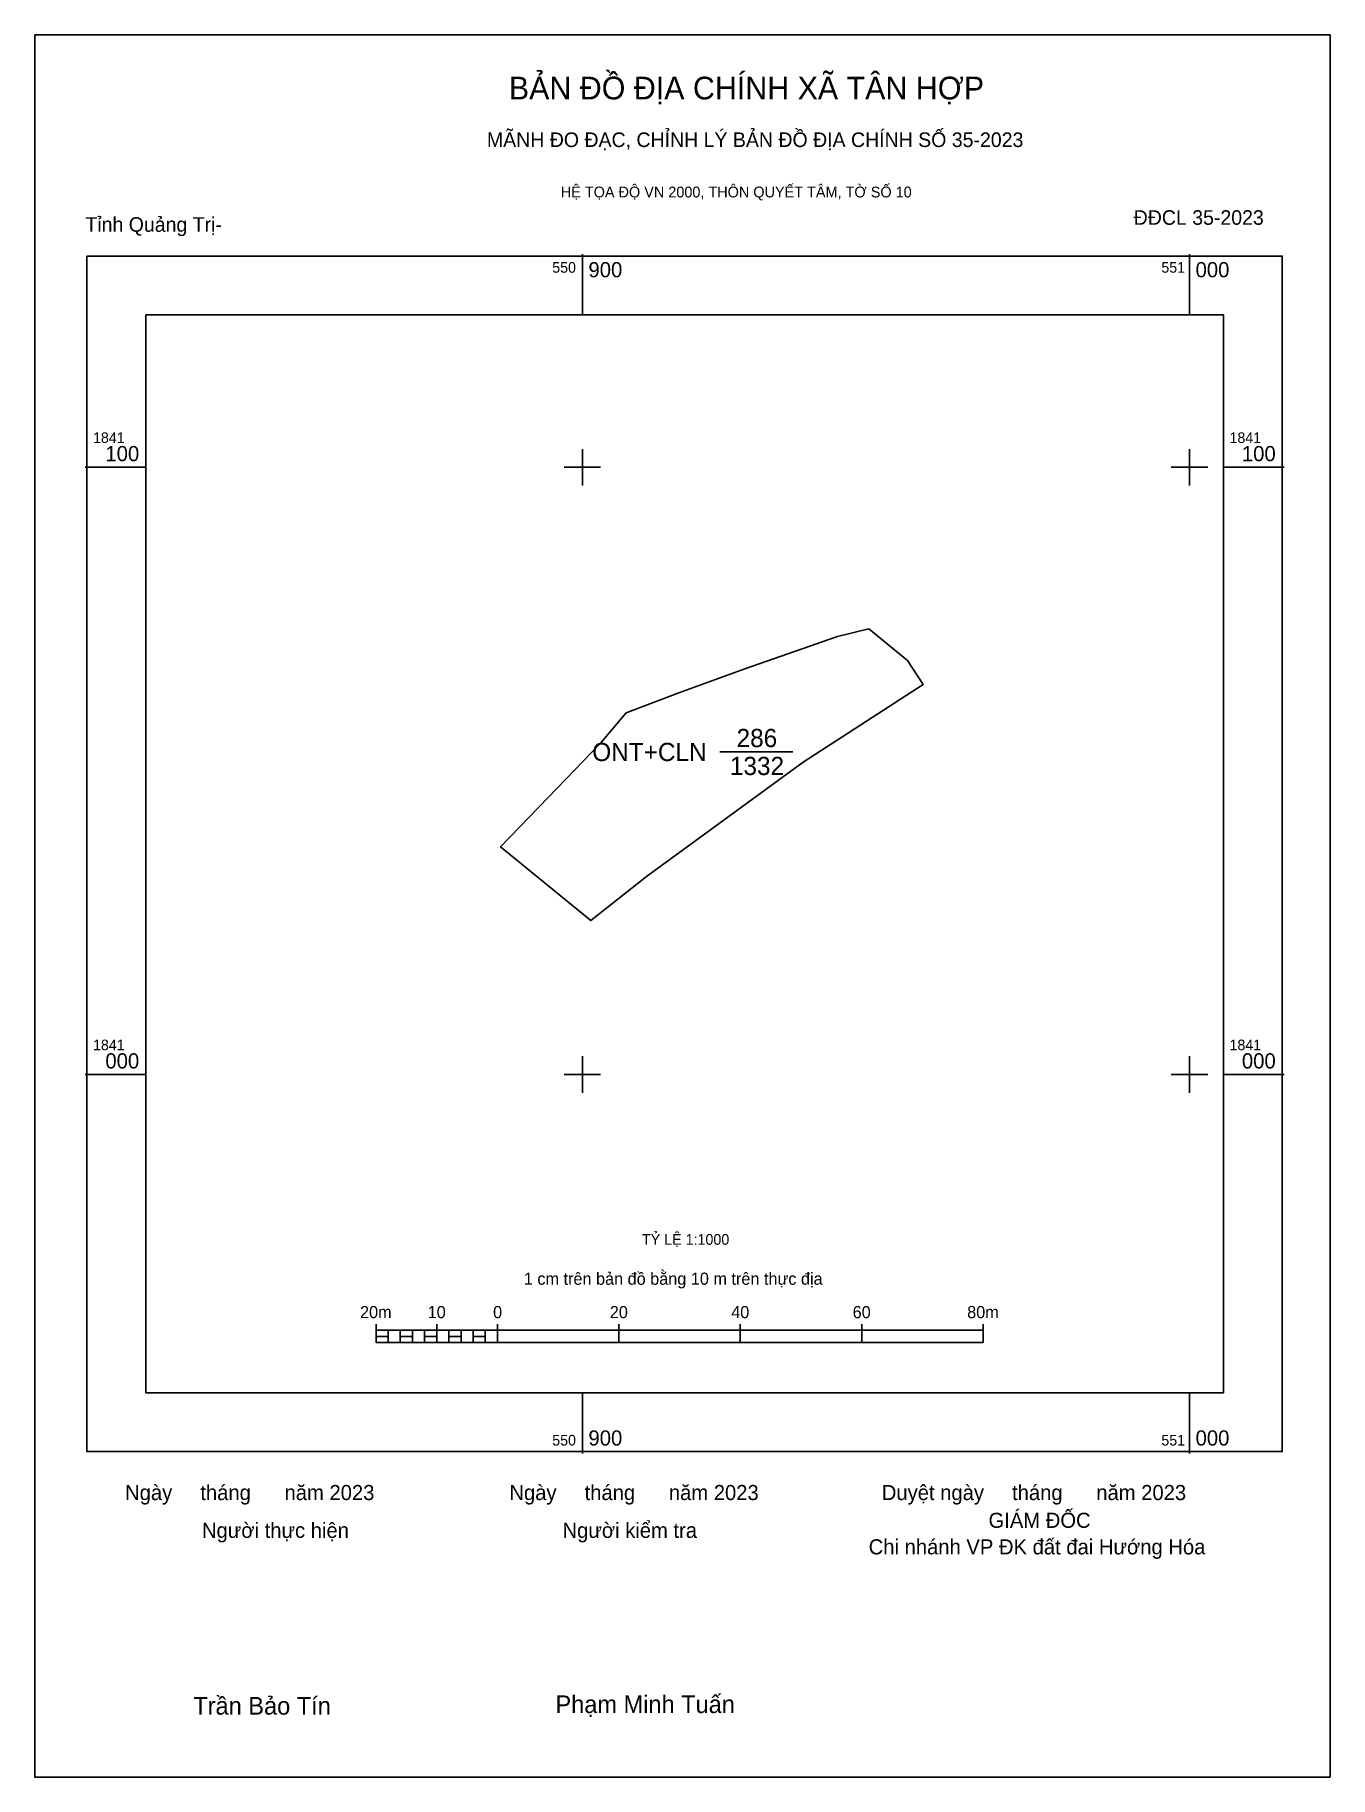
# Model space of a CAD drawing. Extents: x 550810 to 551023, y 1840884 to 1841171.
import ezdxf

# ---------------------------------------------------------------- set-up
doc = ezdxf.new("R2010")
doc.units = 0
for name, color, linetype in [('Level 10', 7, 'Continuous'), ('Level 13', 7, 'Continuous'), ('Level 15', 7, 'Continuous'), ('Level 50', 7, 'Continuous'), ('Level 6', 7, 'Continuous'), ('Level 62', 7, 'Continuous'), ('Level 63', 7, 'Continuous'), ('Level 9', 7, 'Continuous')]:
    doc.layers.add(name, color=color, linetype=linetype)

msp = doc.modelspace()

# ---------------------------------------------------------------- linework, layer by layer
at = {"layer": 'Level 10'}
msp.add_lwpolyline([(550910.29, 1841032.38), (550901.38, 1841025.34), (550886.54, 1841037.47), (550894.38, 1841045.62), (550903.05, 1841054.64), (550907.2, 1841059.58), (550915.91, 1841062.83), (550926.74, 1841066.82), (550942.02, 1841072.15), (550947.17, 1841073.37), (550953.57, 1841068.16), (550956.14, 1841064.24), (550936.38, 1841051.44), (550910.57, 1841032.6)], close=True, dxfattribs=at)
at = {"layer": 'Level 15'}
msp.add_lwpolyline([(550809.81, 1841171.21), (551023.17, 1841171.21), (551023.17, 1840884.3), (550809.81, 1840884.3)], close=True, dxfattribs=at)
at = {"layer": 'Level 50'}
msp.add_line((550922.63, 1841053.12), (550934.65, 1841053.12), dxfattribs=at)
at = {"layer": 'Level 62'}
msp.add_lwpolyline([(550828.09, 1841125.1), (551005.6, 1841125.1), (551005.6, 1840947.59), (550828.09, 1840947.59)], close=True, dxfattribs=at)
at = {"layer": 'Level 63'}
for p, q in [((550900, 1841135.1), (550900, 1841125.1)), ((551000, 1841135.1), (551000, 1841125.1)), ((550900, 1841103), (550900, 1841097)), ((551000, 1841103), (551000, 1841097)), ((550818.09, 1841100), (550828.09, 1841100)), ((550897, 1841100), (550903, 1841100)), ((550997, 1841100), (551003, 1841100)), ((551005.6, 1841100), (551015.6, 1841100)), ((550900, 1841003), (550900, 1840997)), ((551000, 1841003), (551000, 1840997)), ((550818.09, 1841000), (550828.09, 1841000)), ((550897, 1841000), (550903, 1841000)), ((550997, 1841000), (551003, 1841000)), ((551005.6, 1841000), (551015.6, 1841000)), ((550866.01, 1840958.88), (550866.01, 1840955.88)), ((550876.01, 1840958.88), (550876.01, 1840955.88)), ((550886.01, 1840958.88), (550886.01, 1840955.88)), ((550906.01, 1840958.88), (550906.01, 1840955.88)), ((550926.01, 1840958.88), (550926.01, 1840955.88)), ((550946.01, 1840958.88), (550946.01, 1840955.88)), ((550966.01, 1840958.88), (550966.01, 1840955.88)), ((550866.01, 1840957.88), (550966.01, 1840957.88)), ((550866.01, 1840955.88), (550966.01, 1840955.88)), ((550868.01, 1840957.88), (550868.01, 1840955.88)), ((550870.01, 1840957.88), (550870.01, 1840955.88)), ((550872.01, 1840957.88), (550872.01, 1840955.88)), ((550874.01, 1840957.88), (550874.01, 1840955.88)), ((550876.01, 1840957.88), (550876.01, 1840955.88)), ((550878.01, 1840957.88), (550878.01, 1840955.88)), ((550880.01, 1840957.88), (550880.01, 1840955.88)), ((550882.01, 1840957.88), (550882.01, 1840955.88)), ((550884.01, 1840957.88), (550884.01, 1840955.88)), ((550886.01, 1840957.88), (550886.01, 1840955.88)), ((550900, 1840947.59), (550900, 1840937.59)), ((551000, 1840947.59), (551000, 1840937.59))]:
    msp.add_line(p, q, dxfattribs=at)
for points in [[(550818.4, 1841134.79), (551015.29, 1841134.79), (551015.29, 1840937.9), (550818.4, 1840937.9)], [(550866.01, 1840956.88), (550868.01, 1840956.88), (550868.01, 1840955.88), (550866.01, 1840955.88)], [(550866.01, 1840956.88), (550868.01, 1840956.88), (550868.01, 1840955.88), (550866.01, 1840955.88)], [(550870.01, 1840956.88), (550872.01, 1840956.88), (550872.01, 1840955.88), (550870.01, 1840955.88)], [(550874.01, 1840956.88), (550876.01, 1840956.88), (550876.01, 1840955.88), (550874.01, 1840955.88)], [(550878.01, 1840956.88), (550880.01, 1840956.88), (550880.01, 1840955.88), (550878.01, 1840955.88)], [(550882.01, 1840956.88), (550884.01, 1840956.88), (550884.01, 1840955.88), (550882.01, 1840955.88)]]:
    msp.add_lwpolyline(points, close=True, dxfattribs=at)

# ---------------------------------------------------------------- texts
at = {"layer": 'Level 13'}
for s, p in [('286', (550925.4, 1841053.92)), ('ONT+CLN', (550901.63, 1841051.62)), ('1332', (550924.3, 1841049.32))]:
    msp.add_text(s, height=3, dxfattribs=at).set_placement(p)
at = {"layer": 'Level 6'}
msp.add_text('TỶ LỆ 1:1000', height=1.7579, dxfattribs=at).set_placement((550909.82, 1840971.97))
at = {"layer": 'Level 63'}
for s, height, p in [('BẢN ĐỒ ĐỊA CHÍNH XÃ TÂN HỢP', 3.7437, (550887.89, 1841160.58)), ('MÃNH ĐO ĐẠC, CHỈNH LÝ BẢN ĐỒ ĐỊA CHÍNH SỐ 35-2023', 2.4022, (550884.28, 1841152.74)), ('HỆ TỌA ĐỘ VN 2000, THÔN QUYẾT TÂM, TỜ SỐ 10', 1.7782, (550896.45, 1841144.44)), ('550', 1.75, (550895.04, 1841132.04)), ('900', 2.5, (550901, 1841131.29)), ('551', 1.75, (550995.37, 1841132.04)), ('000', 2.5, (551001, 1841131.29)), ('1841', 1.75, (550819.4, 1841104)), ('1841', 1.75, (551006.6, 1841104)), ('100', 2.5, (550821.43, 1841101)), ('100', 2.5, (551008.63, 1841101)), ('1841', 1.75, (550819.4, 1841004)), ('1841', 1.75, (551006.6, 1841004)), ('000', 2.5, (550821.43, 1841001)), ('000', 2.5, (551008.63, 1841001)), ('1 cm trên bản đồ bằng 10 m trên thực địa', 2, (550890.36, 1840965.38)), ('20m', 2, (550863.38, 1840959.88)), ('10', 2, (550874.52, 1840959.88)), ('0', 2, (550885.3, 1840959.88)), ('20', 2, (550904.52, 1840959.88)), ('40', 2, (550924.52, 1840959.88)), ('60', 2, (550944.52, 1840959.88)), ('80m', 2, (550963.38, 1840959.88)), ('900', 2.5, (550901, 1840938.9)), ('000', 2.5, (551001, 1840938.9)), ('550', 1.75, (550895.04, 1840938.9)), ('551', 1.75, (550995.37, 1840938.9)), ('Ngày     tháng      năm 2023', 2.4883, (550824.68, 1840929.92)), ('Ngày     tháng      năm 2023', 2.4883, (550887.98, 1840929.92)), ('Duyệt ngày     tháng      năm 2023', 2.4883, (550949.32, 1840929.92)), ('GIÁM ĐỐC', 2.488, (550966.9, 1840925.35)), ('Người thực hiện', 2.4883, (550837.34, 1840923.7)), ('Người kiểm tra', 2.4883, (550896.73, 1840923.7)), ('Chi nhánh VP ĐK đất đai Hướng Hóa', 2.4883, (550947.16, 1840920.98)), ('Phạm Minh Tuấn', 2.9024, (550895.57, 1840894.85)), ('Trần Bảo Tín', 2.9024, (550835.92, 1840894.59))]:
    msp.add_text(s, height=height, dxfattribs=at).set_placement(p)
at = {"layer": 'Level 9'}
for s, p in [('ĐĐCL 35-2023', (550990.81, 1841139.93)), ('Tỉnh Quảng Trị-', (550818.14, 1841138.78))]:
    msp.add_text(s, height=2.4022, dxfattribs=at).set_placement(p)

doc.saveas('drawing.dxf')
